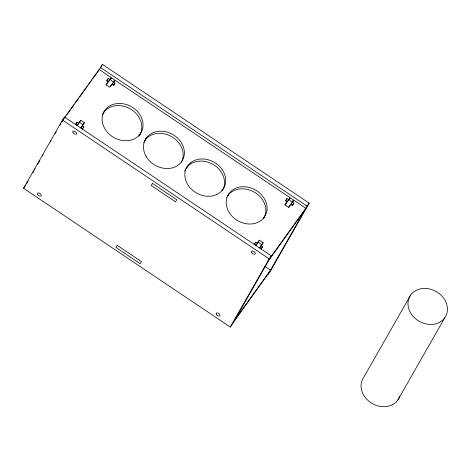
<?xml version="1.0" encoding="UTF-8"?>
<svg xmlns="http://www.w3.org/2000/svg" width="471" height="471" viewBox="0 0 471 471"><rect width="100%" height="100%" fill="white"/><g stroke="black" fill="none" stroke-linecap="round" stroke-linejoin="round"><path stroke-width="0.71" d="M226.834 197.561L229.2 193.257A21.26 17.727 29.7 0 1 254.958 189.713A21.26 17.727 29.7 0 1 266.239 213.387L264.066 217.472A21.26 17.727 29.7 0 1 238.308 221.023A21.26 17.727 29.7 0 1 227.028 197.343M263.695 218.02L265.038 215.494A21.26 17.727 29.7 0 0 253.757 191.821A21.26 17.727 29.7 0 0 227.999 195.365M23.55 188.282L62.449 120.093L64.592 117.108L271.32 255.883L232.427 324.072L230.278 327.057L23.55 188.282L25.693 185.297M26.423 184.026L28.101 181.082M32.964 172.551L33.688 171.279M34.418 170.002L35.142 168.73M37.692 164.267L39.87 160.446M42.414 155.983L43.144 154.706M50.415 141.965L51.139 140.688M55.136 133.676L56.232 131.768M59.864 125.392L60.588 124.12M61.683 122.207L62.407 120.929M63.138 119.658L64.592 117.108M97.409 72.469L102.46 64.386L309.188 203.16L270.295 271.349L268.152 274.334L307.045 206.145L309.188 203.16M100.276 68.207L102.46 64.386M77.391 125.345L78.598 123.231L77.014 122.172L75.813 124.279L77.391 125.345L80.741 120.246L84.386 122.695L81.041 127.794L82.619 128.854L83.826 126.746L82.242 125.68L84.386 122.695M108.577 81.695L109.778 79.587L108.195 78.527L106.994 80.635L108.577 81.695L111.209 77.597L99.116 69.478L63.385 119.216M81.041 127.794L82.242 125.68M108.195 78.527L106.623 80.712L108.206 81.777L106.146 85.08M110.65 86.334L111.857 84.221L113.434 85.286L115.006 83.096L113.429 82.036L114.853 80.046L290.036 197.637L287.404 201.741L285.82 200.675L287.027 198.568L288.605 199.627L287.404 201.741M115.006 83.096L113.805 85.204L112.222 84.144L113.429 82.036M113.953 81.63L114.553 80.57M103.761 112.375L104.962 110.267M140.228 133.941A21.26 17.727 29.7 0 1 104.809 128.677A21.26 17.727 29.7 0 1 122.754 103.691A21.26 17.727 29.7 0 1 140.228 133.941L139.027 136.048A21.26 17.727 29.7 0 0 130.408 108.942A21.26 17.727 29.7 0 0 102.413 114.659M145.103 140.128L146.31 138.021M186.563 167.959L187.77 165.851M221.906 190.955L222.807 189.371M227.84 195.665L229.041 193.557M263.324 218.756L264.225 217.178M256.106 245.309L257.307 243.201L255.729 242.141L254.523 244.249L256.106 245.309L259.45 240.216L263.101 242.665L259.757 247.758L261.334 248.818L262.535 246.71L260.958 245.65L263.101 242.665M259.757 247.758L260.958 245.65M287.027 198.568L285.455 200.758L287.033 201.818L284.973 205.12M289.777 205.851L290.684 204.267L292.261 205.327L293.833 203.142L292.255 202.077L293.68 200.087L305.844 208.253L270.118 257.99M293.833 203.142L292.632 205.25L291.049 204.19L292.255 202.077M292.479 202.2L293.68 200.087M230.278 327.057L269.176 258.867L271.32 255.883M410.677 295.005L363.765 377.259A20.53 17.121 29.7 0 0 373.091 403.988A20.53 17.121 29.7 0 0 399.82 396.123M397.812 400.115L444.73 317.86A20.53 17.121 29.7 0 0 427.856 288.658A20.53 17.121 29.7 0 0 410.529 312.779A20.53 17.121 29.7 0 0 444.73 317.86M62.184 121.324L63.461 119.552M64.733 117.774L65.587 116.59M66.864 114.812L70.267 110.073M71.115 108.889L74.094 104.745M75.366 102.972L78.769 98.233M79.623 97.05L83.449 91.721M84.297 90.538L87.276 86.393M88.554 84.615L91.957 79.876M92.805 78.692L96.632 73.364M75.442 124.362L77.014 122.172M108.206 81.777L106.063 84.756L109.708 87.206L111.857 84.221M109.778 79.587L111.209 77.597M78.598 123.231L80.741 120.246M112.222 84.144L113.652 82.154M82.254 128.93L83.826 126.746M254.157 244.325L255.729 242.141M257.307 243.201L259.45 240.216M287.033 201.818L284.89 204.803L288.54 207.252L290.684 204.267M288.605 199.627L290.036 197.637M288.623 207.57L289.477 206.375M291.049 204.19L292.12 202.695M260.963 248.9L262.535 246.71M268.912 260.098L304.643 210.36M234.829 319.856L270.554 270.118L264.731 266.209M233.628 321.964L269.353 272.226M185.821 168.842L188.824 165.286A21.26 17.727 29.7 0 1 215.588 166.11A21.26 17.727 29.7 0 1 222.353 190.602M100.317 67.371L307.045 206.145M79.534 122.36L83.184 124.809M258.249 242.324L261.9 244.773M62.449 120.093L269.176 258.867M114.147 81.406A2.202 1.207 35.7 0 1 110.909 79.97A2.202 1.207 35.7 0 1 112.316 78.48A2.202 1.207 35.7 0 1 114.365 81.177M143.761 142.413A21.26 17.727 29.7 0 1 170.708 136.119A21.26 17.727 29.7 0 1 181.417 162.112M184.65 171.22A21.26 17.727 29.7 0 1 185.492 169.413M117.161 245.291L115.96 247.399L140.281 263.725L141.483 261.617L117.161 245.291M152.445 183.425L151.244 185.533L175.565 201.859L176.766 199.751L152.445 183.425M190.025 163.178L187.022 166.734A21.26 17.727 29.7 0 0 193.781 191.22A21.26 17.727 29.7 0 0 220.552 192.044L223.554 188.494A21.26 17.727 29.7 0 0 216.795 164.002A21.26 17.727 29.7 0 0 190.025 163.178M251.673 252.521A2.202 1.207 35.7 0 0 254.994 254.099A2.202 1.207 35.7 0 0 253.498 251.308A2.202 1.207 35.7 0 0 251.673 252.521M72.958 132.557A2.202 1.207 35.7 0 0 76.278 134.129A2.202 1.207 35.7 0 0 74.783 131.338A2.202 1.207 35.7 0 0 72.958 132.557M216.383 314.387A2.202 1.207 35.7 0 0 219.704 315.964A2.202 1.207 35.7 0 0 218.208 313.168A2.202 1.207 35.7 0 0 216.383 314.387M37.621 194.388A2.202 1.207 35.7 0 0 40.948 195.965A2.202 1.207 35.7 0 0 39.446 193.175A2.202 1.207 35.7 0 0 37.621 194.388M289.541 199.798A2.202 1.207 35.7 0 0 292.862 201.376A2.202 1.207 35.7 0 0 291.366 198.585A2.202 1.207 35.7 0 0 289.541 199.798M146.151 156.431A21.26 17.727 29.7 0 0 181.576 161.694A21.26 17.727 29.7 0 0 164.096 131.444A21.26 17.727 29.7 0 0 146.151 156.431"/></g></svg>
